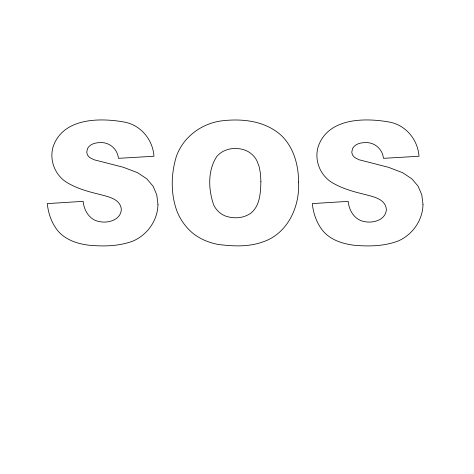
<?xml version="1.0" encoding="UTF-8"?>
<svg xmlns="http://www.w3.org/2000/svg" width="474" height="474" viewBox="0 0 474 474"><rect width="100%" height="100%" fill="white"/><g stroke="black" fill="none" stroke-linecap="round" stroke-linejoin="round"><path stroke-width="0.71" d="M260.896 181.548C260.546 192.628 260.143 205.959 250.562 213.383C243.121 218.496 233.161 218.958 224.854 215.812A21.982 21.982 0 0 1 213.744 205.07C208.329 189.695 207.494 170.551 216.79 156.503C223.74 148.19 236.034 146.644 245.757 150.418A22.254 22.254 0 0 1 256.985 160.929L259.154 166.641L260.457 173.514L260.896 181.548M298.59 182.046C299.888 206.599 287.831 233.321 263.366 241.752C248.773 247.144 232.977 246.35 217.821 244.394C207.659 242.41 197.871 238.126 190.275 230.974A56.418 56.418 0 0 1 176.921 211.096C170.593 193.629 170.954 174.13 176.352 156.479C183.065 137.193 201.166 123.738 221.145 120.929C242.303 118.239 266.056 120.834 282.113 136.239C294.028 148.315 298.513 165.479 298.59 182.046M157.961 204.264C157.771 220.108 147.71 234.529 133.33 240.922C119.389 246.243 104.286 246.563 89.592 245.289C76.587 243.826 62.929 239.163 55.511 227.656C50.742 220.475 48.147 212.145 47.287 203.601L83.151 201.355C83.957 210.598 89.675 220.06 99.439 221.607C108.273 223.461 120.657 220.054 121.344 209.508C120.402 198.12 106.555 196.473 97.881 193.949C87.808 191.543 77.777 188.599 68.689 183.527C55.553 176.601 48.81 160.674 53.224 146.442C63.178 117.919 99.451 117.576 124.312 122.061C140.825 125.059 152.847 139.729 153.967 156.254L118.435 158.334C117.493 148.954 109.387 141.975 99.961 142.603C95.215 142.704 90.024 144.031 87.56 148.481L86.73 152.172L87.417 154.939L89.473 157.415L93.971 159.744L123.335 167.269L137.531 172.684L146.768 178.793L153.09 186.211L156.74 194.761L157.961 204.264M422.992 204.264C422.802 220.108 412.741 234.529 398.361 240.922C384.42 246.243 369.317 246.563 354.623 245.289C341.618 243.826 327.961 239.163 320.543 227.656C315.773 220.475 313.178 212.145 312.319 203.601L348.183 201.355C348.988 210.598 354.706 220.06 364.47 221.607C373.305 223.461 385.688 220.054 386.375 209.508C385.433 198.12 371.586 196.473 362.912 193.949C352.84 191.543 342.809 188.599 333.72 183.527C320.584 176.601 313.841 160.674 318.255 146.442C328.209 117.919 364.482 117.576 389.344 122.061C405.857 125.059 417.878 139.729 418.998 156.254L383.466 158.334C382.524 148.954 374.419 141.975 364.992 142.603C360.246 142.704 355.056 144.031 352.591 148.481L351.761 152.172L352.449 154.939L354.505 157.415L359.002 159.744L388.366 167.269L402.562 172.684L411.799 178.793L418.121 186.211L421.771 194.761L422.992 204.264"/></g></svg>
